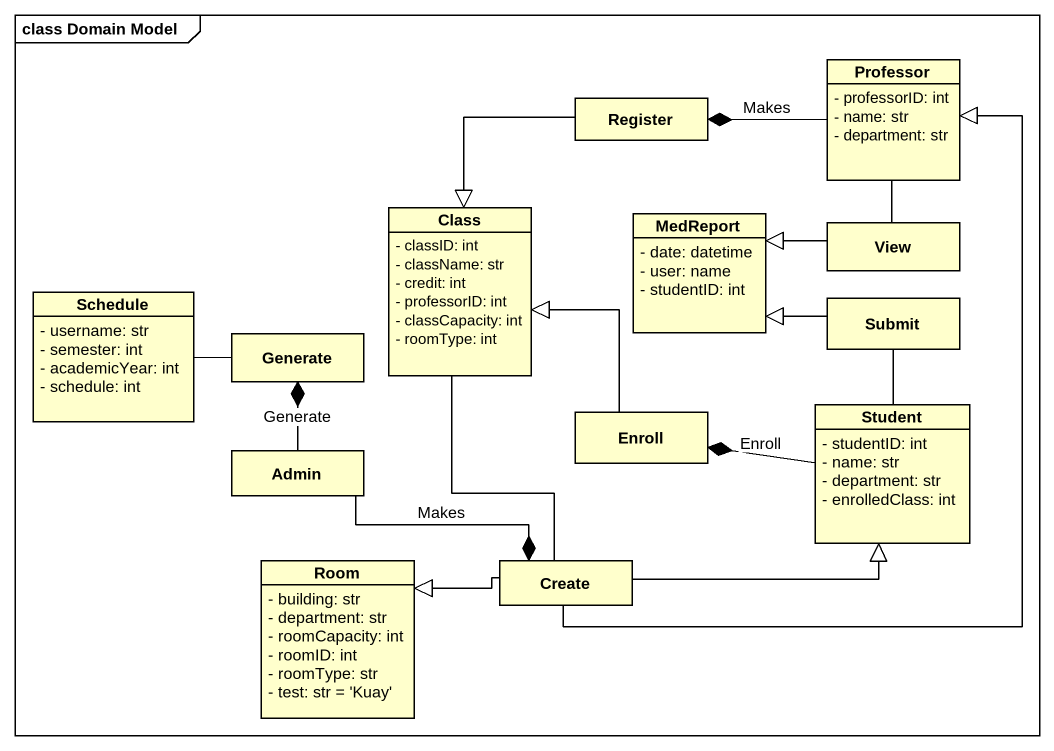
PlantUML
@startuml
mainframe class Domain Model
hide circle
hide empty members
skinparam classAttributeIconSize 0
class Professor {
  - professorID: int
  - name: str
  - department: str
}
class Register
class "Class" as Class_ {
  - classID: int
  - className: str
  - credit: int
  - professorID: int
  - classCapacity: int
  - roomType: int
}
class MedReport {
  - date: datetime
  - user: name
  - studentID: int
}
class View
class Schedule {
  - username: str
  - semester: int
  - academicYear: int
  - schedule: int
}
class Generate
class Submit
class Enroll
class Student {
  - studentID: int
  - name: str
  - department: str
  - enrolledClass: int
}
class Admin
class Room {
  - building: str
  - department: str
  - roomCapacity: int
  - roomID: int
  - roomType: str
  - test: str = 'Kuay'
}
class "Create" as Create_
Professor -left-* Register : Makes
Register --|> Class_
Class_ -- Create_
View -up- Professor
View -left-|> MedReport
Generate -left- Schedule
Submit -left-|> MedReport
Submit -- Student
Enroll -up-|> Class_
Student -left-* Enroll : Enroll
Admin -up-* Generate : Generate
Admin -right-* Create_ : Makes
Create_ -up-|> Professor
Create_ -right-|> Student
Create_ -left-|> Room
@enduml
